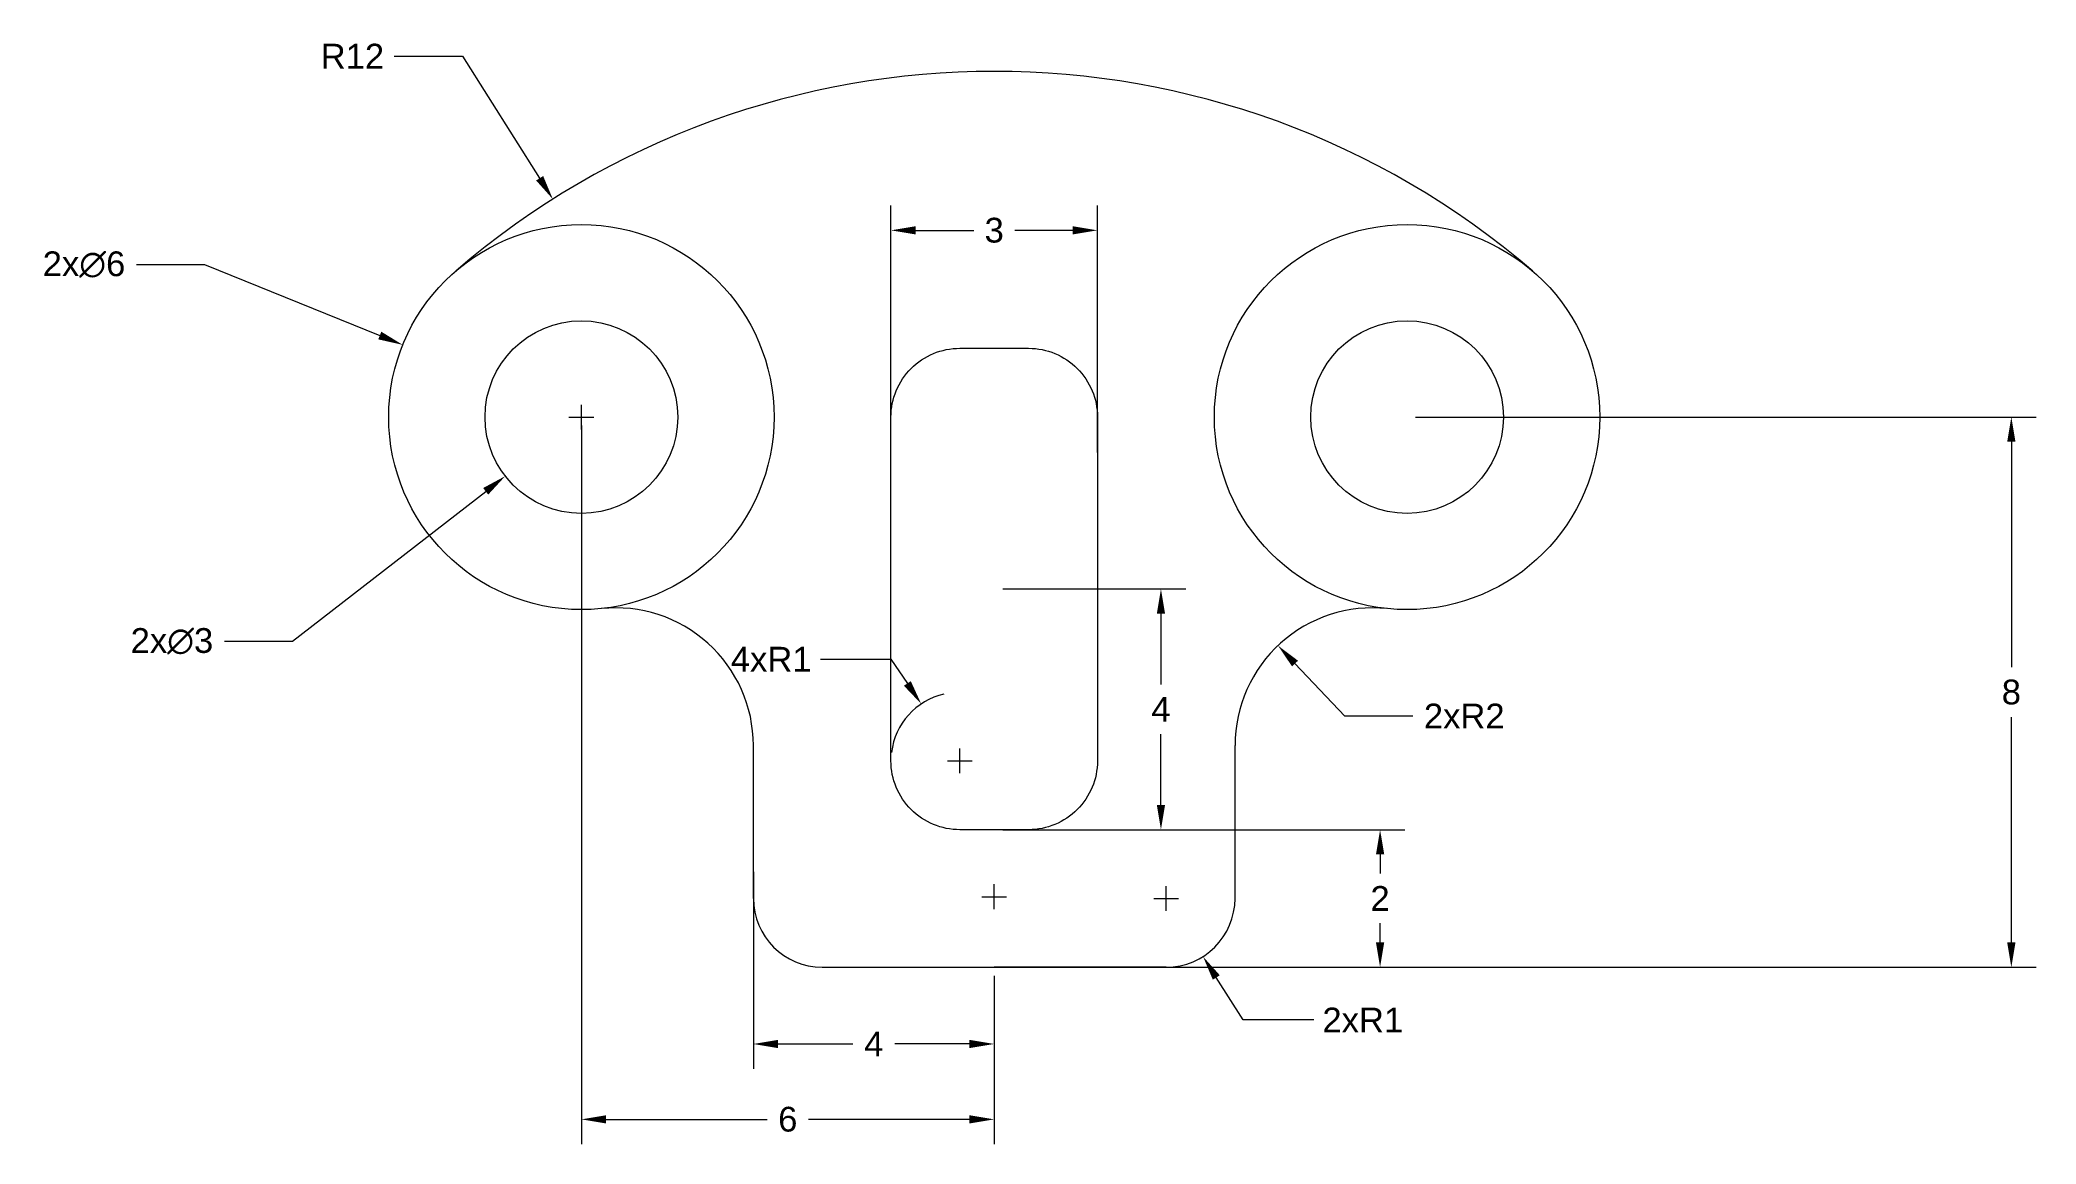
# Model space of a CAD drawing. Header units: inches. Extents: x 17.2 to 46.3, y 8.3 to 24.3.
import ezdxf

# ---------------------------------------------------------------- set-up
doc = ezdxf.new("R2010")
doc.units = ezdxf.units.IN
doc.header["$MEASUREMENT"] = 0
doc.styles.get("Standard").update_dxf_attribs({"font": 'arial.ttf'})
doc.dimstyles.new('Annotative', dxfattribs={"dimscale": 0, "dimtxt": 0.18, "dimasz": 0.18, "dimexe": 0.18, "dimexo": 0.0625, "dimgap": 0.09, "dimtad": 0, "dimtih": 1, "dimtoh": 1, "dimdec": 0, "dimzin": 0, "dimdsep": 46, "dimtxsty": 'Standard', "dimcen": 0.09, "dimadec": 0, "dimazin": 0, "dimtfac": 1, "dimtdec": 0, "dimtofl": 0, "dimtmove": 0, "dimatfit": 3, "dimfxl": 1, "dimtolj": 1, "dimtzin": 0, "dimarcsym": 0})

# ---------------------------------------------------------------- blocks, each defined once
blk = doc.blocks.new('*D8')
at = {"color": 0, "lineweight": -2, "transparency": 16777216}
for p, q in [((25.114, 18.736), (25.114, 8.289)), ((31.114, 10.736), (31.114, 8.289)), ((25.474, 8.649), (27.815, 8.649)), ((30.754, 8.649), (28.413, 8.649))]:
    blk.add_line(p, q, dxfattribs=at)
at = {"color": 0, "transparency": 16777216}
for points in [[(25.474, 8.709), (25.474, 8.589), (25.114, 8.649)], [(30.754, 8.709), (30.754, 8.589), (31.114, 8.649)]]:
    blk.add_solid(points, dxfattribs=at)
at = {"layer": 'Defpoints', "color": 0, "transparency": 16777216}
for p in [(25.114, 18.861), (31.114, 10.861), (25.114, 8.649)]:
    blk.add_point(p, dxfattribs=at)
at = {"color": 0, "transparency": 16777216, "insert": (28.114, 8.649), "char_height": 0.36, "attachment_point": 5}
blk.add_mtext('\\A1;6', dxfattribs=at)
blk = doc.blocks.new('*D9')
at = {"color": 0, "lineweight": -2, "transparency": 16777216}
for p, q in [((37.239, 18.861), (46.256, 18.861)), ((45.896, 18.501), (45.896, 15.225)), ((45.896, 11.221), (45.896, 14.497)), ((33.426, 10.861), (46.256, 10.861))]:
    blk.add_line(p, q, dxfattribs=at)
at = {"color": 0, "transparency": 16777216}
for points in [[(45.836, 18.501), (45.956, 18.501), (45.896, 18.861)], [(45.836, 11.221), (45.956, 11.221), (45.896, 10.861)]]:
    blk.add_solid(points, dxfattribs=at)
at = {"layer": 'Defpoints', "color": 0, "transparency": 16777216}
for p in [(37.114, 18.861), (33.301, 10.861), (45.896, 10.861)]:
    blk.add_point(p, dxfattribs=at)
at = {"color": 0, "transparency": 16777216, "insert": (45.896, 14.861), "char_height": 0.36, "attachment_point": 5}
blk.add_mtext('\\A1;8', dxfattribs=at)
blk = doc.blocks.new('*D10')
at = {"color": 0, "lineweight": -2, "transparency": 16777216}
for p, q in [((27.614, 12.248), (27.614, 9.385)), ((31.114, 10.736), (31.114, 9.385)), ((27.974, 9.745), (29.059, 9.745)), ((30.754, 9.745), (29.668, 9.745))]:
    blk.add_line(p, q, dxfattribs=at)
at = {"color": 0, "transparency": 16777216}
for points in [[(27.974, 9.805), (27.974, 9.685), (27.614, 9.745)], [(30.754, 9.805), (30.754, 9.685), (31.114, 9.745)]]:
    blk.add_solid(points, dxfattribs=at)
at = {"layer": 'Defpoints', "color": 0, "transparency": 16777216}
for p in [(27.614, 12.373), (31.114, 10.861), (27.614, 9.745)]:
    blk.add_point(p, dxfattribs=at)
at = {"color": 0, "transparency": 16777216, "insert": (29.364, 9.745), "char_height": 0.36, "attachment_point": 5}
blk.add_mtext('\\A1;4', dxfattribs=at)
blk = doc.blocks.new('*D11')
at = {"color": 0, "lineweight": -2, "transparency": 16777216}
for p, q in [((31.239, 12.861), (37.082, 12.861)), ((36.722, 12.501), (36.722, 12.222)), ((36.722, 11.221), (36.722, 11.5)), ((31.239, 10.861), (37.082, 10.861))]:
    blk.add_line(p, q, dxfattribs=at)
at = {"color": 0, "transparency": 16777216}
for points in [[(36.662, 12.501), (36.782, 12.501), (36.722, 12.861)], [(36.662, 11.221), (36.782, 11.221), (36.722, 10.861)]]:
    blk.add_solid(points, dxfattribs=at)
at = {"layer": 'Defpoints', "color": 0, "transparency": 16777216}
for p in [(31.114, 12.861), (31.114, 10.861), (36.722, 10.861)]:
    blk.add_point(p, dxfattribs=at)
at = {"color": 0, "transparency": 16777216, "insert": (36.722, 11.861), "char_height": 0.36, "attachment_point": 5}
blk.add_mtext('\\A1;2', dxfattribs=at)
blk = doc.blocks.new('*D12')
at = {"color": 0, "lineweight": -2, "transparency": 16777216}
for p, q in [((31.239, 16.361), (33.897, 16.361)), ((33.537, 16.001), (33.537, 14.971)), ((33.537, 13.221), (33.537, 14.251)), ((31.239, 12.861), (33.897, 12.861))]:
    blk.add_line(p, q, dxfattribs=at)
at = {"color": 0, "transparency": 16777216}
for points in [[(33.477, 16.001), (33.597, 16.001), (33.537, 16.361)], [(33.477, 13.221), (33.597, 13.221), (33.537, 12.861)]]:
    blk.add_solid(points, dxfattribs=at)
at = {"layer": 'Defpoints', "color": 0, "transparency": 16777216}
for p in [(31.114, 16.361), (33.537, 16.361), (31.114, 12.861)]:
    blk.add_point(p, dxfattribs=at)
at = {"color": 0, "transparency": 16777216, "insert": (33.537, 14.611), "char_height": 0.36, "attachment_point": 5}
blk.add_mtext('\\A1;4', dxfattribs=at)
blk = doc.blocks.new('*D13')
at = {"color": 0, "lineweight": -2, "transparency": 16777216}
for p, q in [((36.209, 14.514), (35.485, 15.277)), ((37.199, 14.514), (36.209, 14.514))]:
    blk.add_line(p, q, dxfattribs=at)
at = {"color": 0, "transparency": 16777216}
blk.add_solid([(35.529, 15.318), (35.442, 15.236), (35.238, 15.538)], dxfattribs=at)
at = {"layer": 'Defpoints', "color": 0, "transparency": 16777216}
for p in [(35.238, 15.538), (36.614, 14.087)]:
    blk.add_point(p, dxfattribs=at)
at = {"color": 0, "transparency": 16777216, "insert": (37.945, 14.514), "char_height": 0.36, "attachment_point": 5}
blk.add_mtext('\\A1;2xR2', dxfattribs=at)
blk = doc.blocks.new('*D14')
at = {"color": 0, "lineweight": -2, "transparency": 16777216}
for p, q in [((33.614, 11.681), (33.614, 12.041)), ((33.434, 11.861), (33.794, 11.861)), ((34.734, 10.094), (34.342, 10.712)), ((35.757, 10.094), (34.734, 10.094))]:
    blk.add_line(p, q, dxfattribs=at)
at = {"color": 0, "transparency": 16777216}
blk.add_solid([(34.393, 10.744), (34.291, 10.68), (34.149, 11.016)], dxfattribs=at)
at = {"layer": 'Defpoints', "color": 0, "transparency": 16777216}
for p in [(33.614, 11.861), (34.149, 11.016)]:
    blk.add_point(p, dxfattribs=at)
at = {"color": 0, "transparency": 16777216, "insert": (36.471, 10.094), "char_height": 0.36, "attachment_point": 5}
blk.add_mtext('\\A1;2xR1', dxfattribs=at)
blk = doc.blocks.new('*D15')
at = {"color": 0, "lineweight": -2, "transparency": 16777216}
for p, q in [((24.934, 18.861), (25.294, 18.861)), ((25.114, 18.681), (25.114, 19.041)), ((20.915, 15.6), (23.724, 17.781)), ((19.926, 15.6), (20.915, 15.6))]:
    blk.add_line(p, q, dxfattribs=at)
at = {"color": 0, "transparency": 16777216}
blk.add_solid([(23.687, 17.829), (23.761, 17.734), (24.008, 18.002)], dxfattribs=at)
at = {"layer": 'Defpoints', "color": 0, "transparency": 16777216}
for p in [(26.219, 19.72), (24.008, 18.002)]:
    blk.add_point(p, dxfattribs=at)
at = {"color": 0, "transparency": 16777216, "insert": (19.164, 15.6), "char_height": 0.36, "attachment_point": 5}
blk.add_mtext('\\A1;2x∅3', dxfattribs=at)
blk = doc.blocks.new('*D16')
at = {"color": 0, "lineweight": -2, "transparency": 16777216}
for p, q in [((18.648, 21.078), (19.637, 21.078)), ((19.637, 21.078), (22.185, 20.047)), ((24.934, 18.861), (25.294, 18.861)), ((25.114, 18.681), (25.114, 19.041))]:
    blk.add_line(p, q, dxfattribs=at)
at = {"color": 0, "transparency": 16777216}
blk.add_solid([(22.207, 20.102), (22.162, 19.991), (22.518, 19.911)], dxfattribs=at)
at = {"layer": 'Defpoints', "color": 0, "transparency": 16777216}
for p in [(22.518, 19.911), (27.709, 17.81)]:
    blk.add_point(p, dxfattribs=at)
at = {"color": 0, "transparency": 16777216, "insert": (17.886, 21.078), "char_height": 0.36, "attachment_point": 5}
blk.add_mtext('\\A1;2x∅6', dxfattribs=at)
blk = doc.blocks.new('*D17')
at = {"color": 0, "lineweight": -2, "transparency": 16777216}
for p, q in [((22.395, 24.109), (23.385, 24.109)), ((23.385, 24.109), (24.508, 22.333)), ((31.114, 11.707), (31.114, 12.067)), ((30.934, 11.887), (31.294, 11.887))]:
    blk.add_line(p, q, dxfattribs=at)
at = {"color": 0, "transparency": 16777216}
blk.add_solid([(24.559, 22.366), (24.457, 22.301), (24.7, 22.029)], dxfattribs=at)
at = {"layer": 'Defpoints', "color": 0, "transparency": 16777216}
for p in [(24.7, 22.029), (31.114, 11.887)]:
    blk.add_point(p, dxfattribs=at)
at = {"color": 0, "transparency": 16777216, "insert": (21.787, 24.109), "char_height": 0.36, "attachment_point": 5}
blk.add_mtext('\\A1;R12', dxfattribs=at)
blk = doc.blocks.new('*D18')
at = {"color": 0, "lineweight": -2, "transparency": 16777216}
for p, q in [((29.614, 18.345), (29.614, 21.936)), ((32.614, 18.345), (32.614, 21.936)), ((29.974, 21.576), (30.816, 21.576)), ((32.254, 21.576), (31.412, 21.576))]:
    blk.add_line(p, q, dxfattribs=at)
at = {"color": 0, "transparency": 16777216}
for points in [[(29.974, 21.636), (29.974, 21.516), (29.614, 21.576)], [(32.254, 21.636), (32.254, 21.516), (32.614, 21.576)]]:
    blk.add_solid(points, dxfattribs=at)
at = {"layer": 'Defpoints', "color": 0, "transparency": 16777216}
for p in [(32.614, 21.576), (29.614, 18.22), (32.614, 18.22)]:
    blk.add_point(p, dxfattribs=at)
at = {"color": 0, "transparency": 16777216, "insert": (31.114, 21.576), "char_height": 0.36, "attachment_point": 5}
blk.add_mtext('\\A1;3', dxfattribs=at)
blk = doc.blocks.new('*D19')
at = {"color": 0, "lineweight": -2, "transparency": 16777216}
for p, q in [((28.59, 15.34), (29.614, 15.34)), ((29.614, 15.34), (29.852, 14.988)), ((30.614, 13.681), (30.614, 14.041)), ((30.434, 13.861), (30.794, 13.861))]:
    blk.add_line(p, q, dxfattribs=at)
blk.add_arc((30.614, 13.861), 1, 103.4327, 172.838, dxfattribs=at)
at = {"color": 0, "transparency": 16777216}
blk.add_solid([(29.902, 15.021), (29.802, 14.954), (30.054, 14.689)], dxfattribs=at)
at = {"layer": 'Defpoints', "color": 0, "transparency": 16777216}
for p in [(30.054, 14.689), (30.614, 13.861)]:
    blk.add_point(p, dxfattribs=at)
at = {"color": 0, "transparency": 16777216, "insert": (27.873, 15.34), "char_height": 0.36, "attachment_point": 5}
blk.add_mtext('\\A1;4xR1', dxfattribs=at)

msp = doc.modelspace()

# ---------------------------------------------------------------- linework, layer by layer
for p, q in [((27.614, 11.861), (27.614, 14.087)), ((34.614, 11.861), (34.614, 14.087)), ((34.614, 11.861), (34.614, 14.087)), ((28.614, 10.861), (31.114, 10.861)), ((31.114, 10.861), (33.614, 10.861)), ((33.614, 10.861), (31.114, 10.861))]:
    msp.add_line(p, q)
msp.add_lwpolyline([(30.614, 19.861), (31.614, 19.861, -0.414214), (32.614, 18.861), (32.614, 13.861, -0.414214), (31.614, 12.861), (30.614, 12.861, -0.414214), (29.614, 13.861), (29.614, 18.861, -0.414214)], format="xyb", close=True)
for centre, radius in [((25.114, 18.861), 2.8), ((37.114, 18.861), 2.8), ((25.114, 18.861), 1.4), ((37.114, 18.861), 1.4)]:
    msp.add_circle(centre, radius)
for centre, radius, start, end in [((31.114, 11.887), 12, 49.2943, 130.7057), ((25.614, 14.087), 2, 0, 95.9792), ((36.614, 14.087), 2, 84.0208, 180), ((28.614, 11.861), 1, 180, 270), ((33.614, 11.861), 1, 270, 0)]:
    msp.add_arc(centre, radius, start, end)

# ---------------------------------------------------------------- dimensions: what is measured, and where the dimension line sits
dim = msp.add_radius_dim(center=(31.114, 11.887), mpoint=(24.7, 22.029), dimstyle='Annotative')
dim.commit()
dim.dimension.update_dxf_attribs({"geometry": '*D17', "text_midpoint": (21.787, 24.109), "dimtype": 164})
for base, p1, p2, picture, middle in [((32.614, 21.576), (29.614, 18.22), (32.614, 18.22), '*D18', (31.114, 21.576)), ((25.114, 8.649), (31.114, 10.861), (25.114, 18.861), '*D8', (28.114, 8.649)), ((27.613747603, 9.74492161), (31.113747603, 10.860965086), (27.613747603, 12.373214331), '*D10', (29.363747603, 9.74492161))]:
    dim = msp.add_linear_dim(base=base, p1=p1, p2=p2, dimstyle='Annotative')
    dim.commit()
    dim.dimension.update_dxf_attribs({"geometry": picture, "text_midpoint": middle})
for p1, p2, picture, middle in [((27.709, 17.81), (22.518, 19.911), '*D16', (17.886, 21.078)), ((26.219, 19.72), (24.008, 18.002), '*D15', (19.164, 15.6))]:
    dim = msp.add_diameter_dim_2p(p1=p1, p2=p2, text='2x<>', dimstyle='Annotative')
    dim.commit()
    dim.dimension.update_dxf_attribs({"geometry": picture, "text_midpoint": middle, "dimtype": 163})
for base, p1, p2, picture, middle in [((45.896, 10.861), (37.114, 18.861), (33.301, 10.861), '*D9', (45.896, 14.861)), ((33.537003128, 16.360965086), (31.113747603, 12.860965086), (31.113747603, 16.360965086), '*D12', (33.537003128, 14.610965086)), ((36.722, 10.861), (31.114, 12.861), (31.114, 10.861), '*D11', (36.722, 11.861))]:
    dim = msp.add_linear_dim(base=base, p1=p1, p2=p2, angle=90, dimstyle='Annotative')
    dim.commit()
    dim.dimension.update_dxf_attribs({"geometry": picture, "text_midpoint": middle})
for center, mpoint, text, picture, middle in [((30.614, 13.861), (30.054, 14.689), '4x<>', '*D19', (27.873, 15.34)), ((36.614, 14.087), (35.238, 15.538), '2x<>', '*D13', (37.945, 14.514)), ((33.614, 11.861), (34.149, 11.016), '2x<>', '*D14', (36.471, 10.094))]:
    dim = msp.add_radius_dim(center=center, mpoint=mpoint, text=text, dimstyle='Annotative')
    dim.commit()
    dim.dimension.update_dxf_attribs({"geometry": picture, "text_midpoint": middle, "dimtype": 164})

doc.saveas('drawing.dxf')
